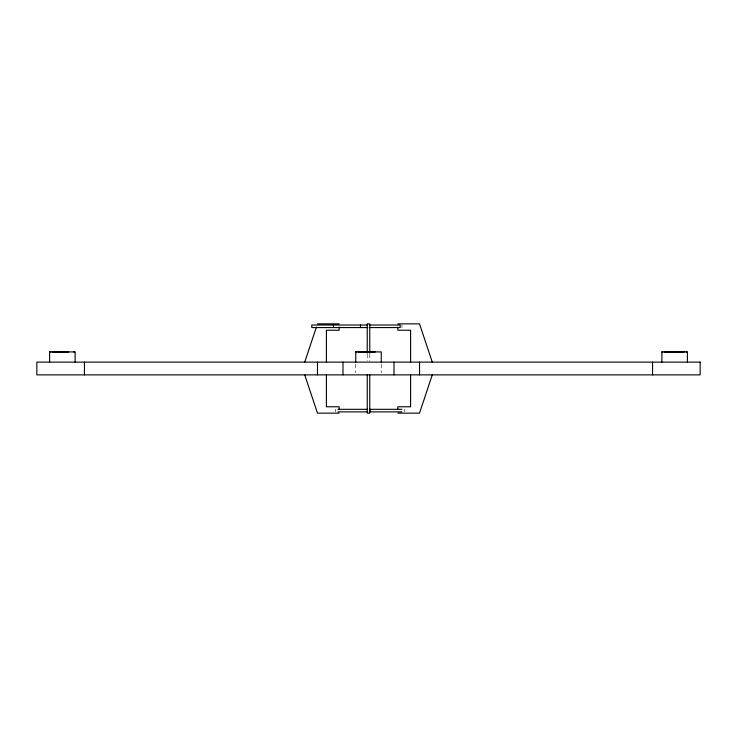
<?xml version="1.0" encoding="UTF-8"?>
<svg xmlns="http://www.w3.org/2000/svg" width="737" height="737" viewBox="0 0 737 737"><rect width="100%" height="100%" fill="white"/><g stroke="black" fill="none" stroke-linecap="round" stroke-linejoin="round"><path stroke-width="0.55" stroke-dasharray="3.69 2.76" d="M404.217 409.321L404.217 411.872M401.997 325.017L401.997 327.569M381.259 364.244L381.259 372.756M369.771 354.147L369.771 361.001M367.229 354.147L367.229 361.001M355.741 364.244L355.741 372.756M335.667 409.321L335.667 411.872"/><path stroke-width="1.11" d="M304.722 362.125L316.413 327.044M432.278 374.875L419.519 413.144L397.842 413.144M355.741 362.125L355.741 351.918L356.349 351.918M356.137 351.918L355.768 351.918M51.876 351.927L68.744 351.918M358.007 351.927L369.956 351.918M664.148 351.927L675.193 351.918M49.508 351.918L50.254 351.927M355.584 351.927L381.259 351.918L381.259 362.125M661.78 351.918L662.535 351.927M684.387 351.918L665.216 351.918M364.483 351.918L367.183 351.918M371.328 351.918L375.317 351.918M57.44 351.918L66.8 351.918M369.873 351.918L373.097 351.918M681.016 351.918L676.096 351.918M317.481 323.856L339.158 323.856M397.842 323.856L419.519 323.856L432.278 362.125M367.726 325.017L311.76 325.017L311.76 327.569L367.726 327.569M369.394 325.017L400.191 325.017L400.191 327.569L369.394 327.569M64.008 351.918L64.81 351.918M73.82 351.918L74.741 351.918M676.28 351.918L677.939 351.918M686.101 351.918L687.013 351.918M337.951 409.321L367.652 409.321M369.91 409.321L401.932 409.321M337.951 411.872L367.652 411.872M401.932 411.872L369.937 411.872L369.937 409.321M339.158 413.144L317.481 413.144L304.722 374.875M665.622 351.918L668.081 351.918M359.481 351.918L361.941 351.918M53.34 351.918L55.809 351.918M687.391 362.125L687.391 351.918L661.881 351.918L661.881 362.125M652.549 362.125L652.549 374.875M419.519 362.125L419.519 374.875M410.592 362.125L410.592 330.231L397.842 330.231L397.842 327.044M410.592 374.875L410.592 406.769L397.842 406.769L397.842 408.897M394.009 362.125L394.009 374.875M369.771 353.115L369.771 323.856L367.229 323.856L367.229 353.115M369.771 374.875L369.771 413.144L367.229 413.144L367.229 374.875M360.504 325.017L360.504 327.569M342.991 362.125L342.991 374.875M339.158 327.044L339.158 330.231L326.408 330.231L326.408 362.125M339.158 408.897L339.158 406.769L326.408 406.769L326.408 374.875M333.446 325.017L333.446 327.569M317.481 362.125L317.481 374.875M84.451 362.125L84.451 374.875M75.119 362.125L75.119 351.918L49.609 351.918L49.609 362.125M700.15 362.125L36.85 362.125L36.85 374.875L700.15 374.875L700.15 362.125"/></g></svg>
